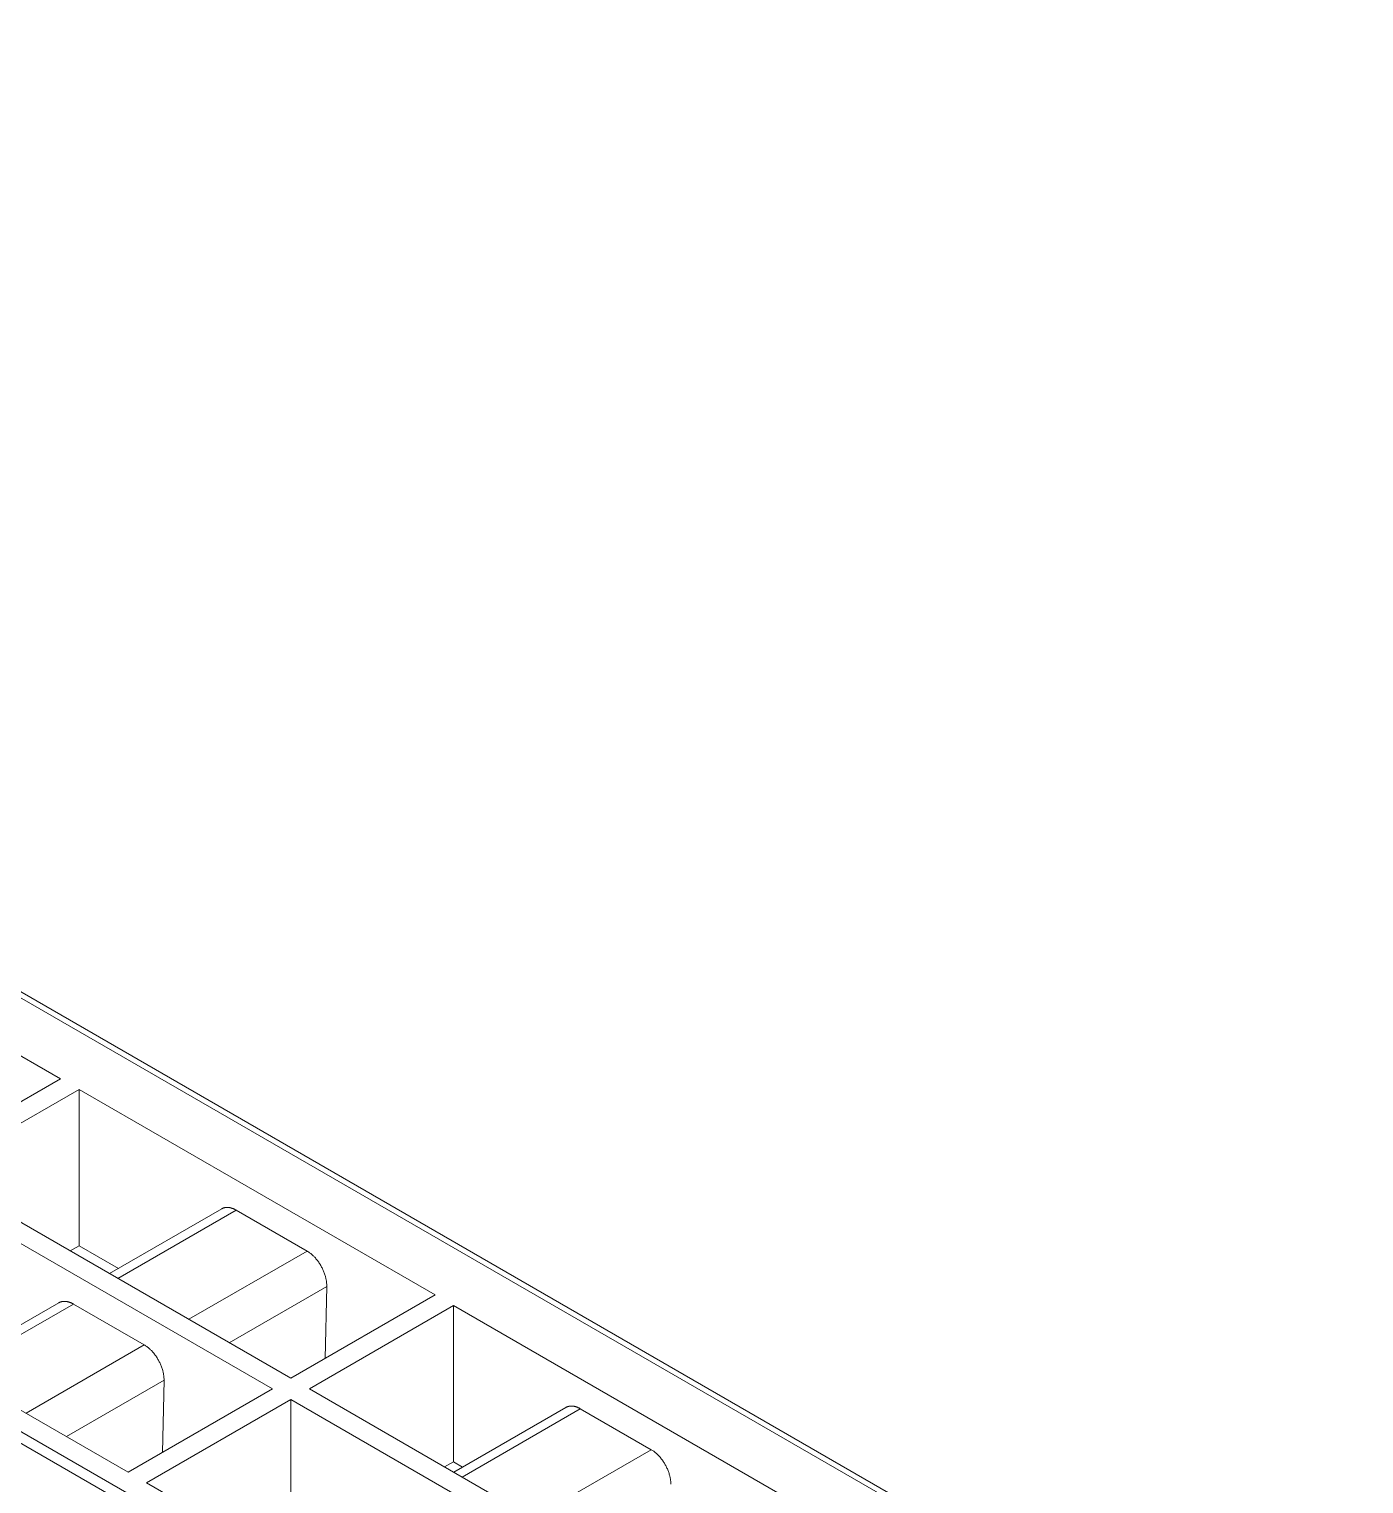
# Model space of a CAD drawing. Header units: inches. Extents: x 67578 to 72421, y -34894 to -31675.
# Drawn here: x 70324.5 to 70383.8, y -33233.9 to -33169.2 of the extents above; entities that cross this region are included whole.
import ezdxf

# ---------------------------------------------------------------- set-up
doc = ezdxf.new("R2010")
doc.units = ezdxf.units.IN
doc.header["$MEASUREMENT"] = 0

# ---------------------------------------------------------------- blocks, each defined once
blk = doc.blocks.new('ET200S')
at = {"lineweight": 0}
for p, q in [((110.119, 63.547), (25.973, 112.128)), ((110.369, 63.572), (26.223, 112.153)), ((98.562, 58.099), (16.537, 105.455)), ((59.335, 91.246), (73.951, 82.808)), ((69.92, 80.481), (73.951, 82.808)), ((70.436, 80.183), (74.467, 82.51)), ((74.467, 78.142), (74.467, 82.51)), ((74.467, 82.51), (84.416, 76.766)), ((70.436, 80.183), (80.385, 74.439)), ((69.92, 79.885), (79.869, 74.141)), ((75.318, 77.365), (78.453, 79.175)), ((75.552, 77.23), (78.857, 79.138)), ((80.837, 77.994), (78.857, 79.138)), ((74.467, 78.142), (74.215, 78.002)), ((74.467, 78.142), (75.566, 77.508)), ((77.532, 76.086), (80.837, 77.994)), ((65.89, 77.558), (75.839, 71.814)), ((86.965, 64.468), (65.257, 77.001)), ((78.664, 75.433), (81.388, 77.006)), ((81.343, 74.992), (81.388, 77.006)), ((70.771, 74.74), (73.906, 76.55)), ((71.006, 74.605), (74.311, 76.513)), ((76.29, 75.369), (74.311, 76.513)), ((80.385, 74.439), (84.416, 76.766)), ((80.902, 74.141), (84.932, 76.468)), ((84.932, 72.1), (84.932, 76.468)), ((84.932, 76.468), (95.518, 70.357)), ((72.986, 73.461), (76.29, 75.369)), ((74.117, 72.808), (76.841, 74.381)), ((75.839, 71.814), (79.869, 74.141)), ((76.796, 72.367), (76.841, 74.381)), ((80.902, 74.141), (91.487, 68.03)), ((76.355, 71.516), (80.385, 73.843)), ((80.385, 69.569), (80.385, 73.843)), ((80.385, 73.843), (90.971, 67.732)), ((84.935, 71.813), (88.07, 73.623)), ((85.169, 71.677), (88.474, 73.585)), ((90.454, 72.442), (88.474, 73.585)), ((87.149, 70.534), (90.454, 72.442)), ((84.932, 72.1), (84.68, 71.96)), ((84.932, 72.1), (85.182, 71.956)), ((76.355, 71.516), (86.94, 65.405))]:
    blk.add_line(p, q, dxfattribs=at)
for points in [[(78.453, 79.175), (78.459, 79.178), (78.465, 79.181), (78.472, 79.185), (78.478, 79.187), (78.485, 79.19), (78.491, 79.193), (78.498, 79.195), (78.505, 79.198), (78.512, 79.2), (78.518, 79.202), (78.525, 79.203), (78.532, 79.205), (78.539, 79.207), (78.546, 79.208), (78.553, 79.209), (78.561, 79.21), (78.568, 79.211), (78.575, 79.212), (78.582, 79.212), (78.589, 79.213), (78.597, 79.213), (78.604, 79.213), (78.611, 79.213), (78.618, 79.213), (78.625, 79.213), (78.633, 79.213), (78.64, 79.212), (78.649, 79.211), (78.658, 79.21), (78.667, 79.209), (78.677, 79.207), (78.686, 79.206), (78.695, 79.204), (78.704, 79.202), (78.713, 79.199), (78.722, 79.197), (78.731, 79.194), (78.74, 79.191), (78.748, 79.188), (78.757, 79.185), (78.766, 79.182), (78.774, 79.179), (78.783, 79.175), (78.791, 79.171), (78.8, 79.167), (78.808, 79.164), (78.817, 79.159), (78.825, 79.155), (78.833, 79.151), (78.841, 79.147), (78.849, 79.142), (78.857, 79.138)], [(80.837, 77.994), (80.855, 77.984), (80.874, 77.972), (80.891, 77.96), (80.909, 77.948), (80.926, 77.935), (80.943, 77.922), (80.959, 77.908), (80.976, 77.894), (80.992, 77.88), (81.007, 77.865), (81.023, 77.85), (81.038, 77.835), (81.052, 77.819), (81.07, 77.8), (81.087, 77.781), (81.103, 77.761), (81.119, 77.741), (81.135, 77.721), (81.15, 77.7), (81.165, 77.679), (81.179, 77.658), (81.193, 77.636), (81.207, 77.614), (81.22, 77.592), (81.233, 77.57), (81.245, 77.547), (81.257, 77.524), (81.269, 77.501), (81.28, 77.478), (81.29, 77.454), (81.3, 77.431), (81.31, 77.407), (81.319, 77.383), (81.328, 77.358), (81.336, 77.334), (81.343, 77.309), (81.351, 77.284), (81.356, 77.263), (81.361, 77.242), (81.366, 77.221), (81.371, 77.2), (81.374, 77.178), (81.378, 77.157), (81.381, 77.136), (81.383, 77.114), (81.385, 77.093), (81.387, 77.071), (81.388, 77.049), (81.388, 77.028), (81.388, 77.006)], [(73.906, 76.55), (73.912, 76.553), (73.919, 76.556), (73.925, 76.559), (73.931, 76.562), (73.938, 76.565), (73.945, 76.568), (73.951, 76.57), (73.958, 76.573), (73.965, 76.575), (73.972, 76.577), (73.979, 76.578), (73.986, 76.58), (73.993, 76.582), (74, 76.583), (74.007, 76.584), (74.014, 76.585), (74.021, 76.586), (74.028, 76.587), (74.035, 76.587), (74.043, 76.588), (74.05, 76.588), (74.057, 76.588), (74.064, 76.588), (74.071, 76.588), (74.079, 76.588), (74.086, 76.588), (74.093, 76.587), (74.102, 76.586), (74.112, 76.585), (74.121, 76.584), (74.13, 76.582), (74.139, 76.581), (74.148, 76.579), (74.157, 76.577), (74.166, 76.574), (74.175, 76.572), (74.184, 76.569), (74.193, 76.566), (74.202, 76.563), (74.21, 76.56), (74.219, 76.557), (74.228, 76.554), (74.236, 76.55), (74.245, 76.546), (74.253, 76.542), (74.262, 76.539), (74.27, 76.534), (74.278, 76.53), (74.286, 76.526), (74.294, 76.522), (74.303, 76.517), (74.311, 76.513)], [(76.29, 75.369), (76.309, 75.359), (76.327, 75.347), (76.345, 75.335), (76.362, 75.323), (76.379, 75.31), (76.396, 75.297), (76.413, 75.283), (76.429, 75.269), (76.445, 75.255), (76.461, 75.24), (76.476, 75.225), (76.491, 75.21), (76.506, 75.194), (76.523, 75.175), (76.54, 75.156), (76.557, 75.136), (76.573, 75.116), (76.588, 75.096), (76.604, 75.075), (76.618, 75.054), (76.633, 75.033), (76.647, 75.011), (76.66, 74.989), (76.673, 74.967), (76.686, 74.945), (76.698, 74.922), (76.71, 74.899), (76.722, 74.876), (76.733, 74.853), (76.743, 74.829), (76.754, 74.806), (76.763, 74.782), (76.772, 74.758), (76.781, 74.733), (76.789, 74.709), (76.797, 74.684), (76.804, 74.659), (76.81, 74.638), (76.815, 74.617), (76.819, 74.596), (76.824, 74.575), (76.828, 74.553), (76.831, 74.532), (76.834, 74.511), (76.837, 74.489), (76.839, 74.467), (76.84, 74.446), (76.841, 74.424), (76.842, 74.403), (76.841, 74.381)], [(88.07, 73.623), (88.076, 73.626), (88.082, 73.629), (88.088, 73.632), (88.095, 73.635), (88.101, 73.638), (88.108, 73.641), (88.115, 73.643), (88.121, 73.645), (88.128, 73.648), (88.135, 73.65), (88.142, 73.651), (88.149, 73.653), (88.156, 73.655), (88.163, 73.656), (88.17, 73.657), (88.177, 73.658), (88.184, 73.659), (88.192, 73.66), (88.199, 73.66), (88.206, 73.661), (88.213, 73.661), (88.22, 73.661), (88.228, 73.661), (88.235, 73.661), (88.242, 73.661), (88.249, 73.661), (88.256, 73.66), (88.266, 73.659), (88.275, 73.658), (88.284, 73.657), (88.293, 73.655), (88.302, 73.654), (88.312, 73.652), (88.321, 73.65), (88.33, 73.647), (88.339, 73.645), (88.347, 73.642), (88.356, 73.639), (88.365, 73.636), (88.374, 73.633), (88.382, 73.63), (88.391, 73.626), (88.4, 73.623), (88.408, 73.619), (88.417, 73.615), (88.425, 73.611), (88.433, 73.607), (88.442, 73.603), (88.45, 73.599), (88.458, 73.595), (88.466, 73.59), (88.474, 73.585)], [(90.454, 72.442), (90.472, 72.431), (90.49, 72.42), (90.508, 72.408), (90.525, 72.396), (90.543, 72.383), (90.559, 72.37), (90.576, 72.356), (90.592, 72.342), (90.608, 72.328), (90.624, 72.313), (90.639, 72.298), (90.654, 72.283), (90.669, 72.267), (90.687, 72.248), (90.703, 72.229), (90.72, 72.209), (90.736, 72.189), (90.752, 72.168), (90.767, 72.148), (90.782, 72.127), (90.796, 72.106), (90.81, 72.084), (90.824, 72.062), (90.837, 72.04), (90.849, 72.018), (90.862, 71.995), (90.874, 71.972), (90.885, 71.949), (90.896, 71.926), (90.907, 71.902), (90.917, 71.879), (90.927, 71.855), (90.936, 71.831), (90.944, 71.806), (90.953, 71.782), (90.96, 71.757), (90.967, 71.732), (90.973, 71.711), (90.978, 71.69), (90.983, 71.669), (90.987, 71.648), (90.991, 71.626), (90.995, 71.605), (90.998, 71.583), (91, 71.562), (91.002, 71.54), (91.004, 71.519), (91.005, 71.497), (91.005, 71.476)]]:
    blk.add_lwpolyline(points, dxfattribs=at)

msp = doc.modelspace()

# ---------------------------------------------------------------- block references
at = {"xscale": 1.59100124616462, "yscale": 1.59100124616462, "zscale": 1.59100124616462}
msp.add_blockref('ET200S', (70208.226, -33347.652), dxfattribs=at)

doc.saveas('drawing.dxf')
